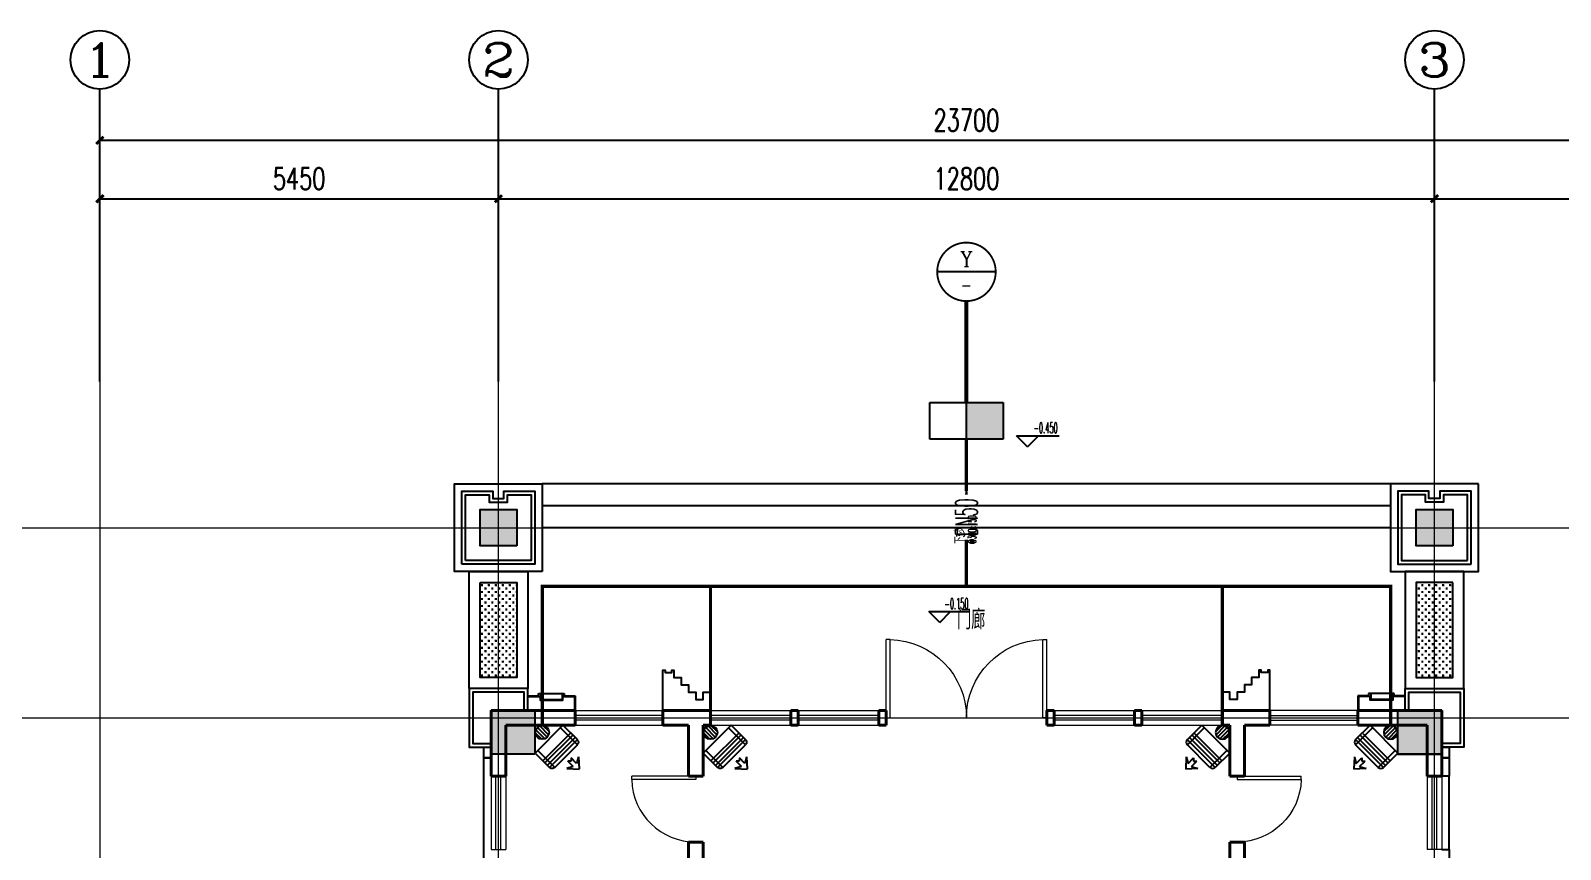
# Model space of a CAD drawing. Extents: x 1596975 to 1739683, y 860327 to 1295531.
# Drawn here: x 1660211 to 1681130, y 1154328 to 1165528 of the extents above; entities that cross this region are included whole.
import ezdxf
from ezdxf.enums import TextEntityAlignment as Align

# ---------------------------------------------------------------- set-up
doc = ezdxf.new("R2010")
doc.units = 0
doc.header["$LTSCALE"] = 1000
doc.header["$MEASUREMENT"] = 0
doc.linetypes.add('ACAD_ISO10W100', pattern=[18.5, 12, -3, 0.5, -3])
doc.linetypes.add('DOTE', pattern=[2.42, 2, -0.2, 0.02, -0.2])
for name, color, linetype in [('A-AC', 8, 'Continuous'), ('A-EQPM-MECH', 191, 'Continuous'), ('AXIS', 3, 'Continuous'), ('AXIS_TEXT', 4, 'Continuous'), ('C-AXIS(轴号)', 3, 'Continuous'), ('C-AXIS-T(字)', 7, 'Continuous'), ('COLUMN', 9, 'Continuous'), ('DIM_ELEV', 3, 'Continuous'), ('DIM_SYMB', 3, 'Continuous'), ('DIM_雨水', 3, 'Continuous'), ('EQUIP_地漏', 7, 'Continuous'), ('PIPE-凝结', 150, 'N'), ('PIPE-雨水', 4, 'Y'), ('PUB-HATCH', 8, 'Continuous'), ('PUB_TEXT', 4, 'Continuous'), ('TEXT_凝结', 7, 'Continuous'), ('TWT_雨水口', 4, 'Continuous'), ('一体板', 11, 'Continuous'), ('外包石材', 30, 'Continuous'), ('立面线', 40, 'Continuous'), ('立面线条', 41, 'Continuous'), ('花池', 74, 'Continuous'), ('金属', 26, 'Continuous')]:
    doc.layers.add(name, color=color, linetype=linetype)
for name, color, linetype, lineweight in [('DOTE', 19, 'DOTE', 9), ('PUB_HATCH', 8, 'Continuous', 9), ('WALL', 9, 'Continuous', 40), ('WINDOW', 8, 'Continuous', 15)]:
    doc.layers.add(name, color=color, linetype=linetype, lineweight=lineweight)
doc.styles.add('_TCH_AXIS', font='COMPLEX', dxfattribs={"bigfont": 'GBCBIG'})
doc.styles.add('_TCH_DIM', font='SIMPLEX.shx', dxfattribs={"width": 0.6, "oblique": 10, "bigfont": 'hztxt.shx'})
doc.styles.add('_TCH_DIM_T3', font='SIMPLEX', dxfattribs={"width": 0.705882, "bigfont": 'GBCBIG'})
doc.styles.add('_TWT_CIRCLE', font='COMPLEX', dxfattribs={"width": 1.1, "height": 3.5, "bigfont": 'HZTXT'})
doc.styles.add('_TWT_PIPEDN', font='SIMPLEX.shx', dxfattribs={"width": 0.6, "oblique": 10, "height": 3, "bigfont": 'HZTXT.shx'})
doc.styles.add('COMPLEX', font='COMPLEX')
doc.styles.get("Standard").update_dxf_attribs({"font": 'gbenor.shx', "bigfont": 'gbcbig.shx'})
doc.linetypes.add('N', pattern='A,3,-0.2,["N",Standard,S=0.25,R=0,X=-0.1,Y=-0.115],-0.2', length=3.4)
doc.linetypes.add('Y', pattern='A,2,-0.2,["Y",Standard,S=0.4,R=0,X=-0.1,Y=-0.115],-0.35', length=2.55)
doc.dimstyles.new('_TCH_ARCH&&100', dxfattribs={"dimtxt": 297.5, "dimasz": 100, "dimexe": 250, "dimexo": 300, "dimgap": 126.25, "dimtad": 1, "dimdec": 0, "dimzin": 0, "dimdsep": 46, "dimtxsty": '_TCH_DIM_T3', "dimblk": 'ARCHTICK', "dimcen": 0.09, "dimclrt": 7, "dimazin": 2, "dimtfac": 1, "dimtdec": 0, "dimtix": 1, "dimtmove": 2, "dimatfit": 3, "dimfxl": 0, "dimtolj": 1, "dimtzin": 0, "dimarcsym": 0})
pattern_1 = [(360, (1523877.63, 1031452.79), (47.625, 47.625), [23.8125, -71.4375]), (90, (1523889.537, 1031440.885), (-47.625, 47.625), [23.8125, -71.4375])]

# ---------------------------------------------------------------- blocks, each defined once
blk = doc.blocks.new('QER5Y5WE3')
for p, q in [((236, 408), (404, 419)), ((399, 251), (404, 419)), ((-194, 188), (-1, 388)), ((72, 389), (-156, 153)), ((292, -73), (-90, 296)), ((321, -43), (-61, 326)), ((360, -17), (-29, 359)), ((389, 14), (0, 389)), ((72, 389), (387, 86)), ((326, 383), (236, 408)), ((326, 383), (253, 308)), ((297, 307), (253, 308)), ((299, 264), (297, 307)), ((372, 340), (299, 264)), ((399, 251), (372, 340)), ((194, -188), (-194, 188)), ((387, 86), (159, -151)), ((388, 13), (194, -188))]:
    blk.add_line(p, q)
for centre, start, end in [((36, 352), 46.0154, 136.0154), ((351, 49), 316.0154, 46.0154)]:
    blk.add_arc(centre, 51.3, start, end)
blk = doc.blocks.new('_FZH')
blk.add_lwpolyline([(-0.5, -0.5), (0.5, -0.5), (0.5, 0.5), (-0.5, 0.5)], close=True)
at = {"layer": 'PUB_HATCH'}
blk.add_solid([(-0.5, -0.5), (0.5, -0.5), (-0.5, 0.5), (0.5, 0.5)], dxfattribs=at)
blk = doc.blocks.new('12412341231')
at = {"layer": 'COLUMN'}
for p, xscale, yscale, zscale in [((250, 13450), -500, 500.0000000000001, 500), ((13050, 13450), -500, 500.0000000000001, 500), ((450, 10650), -600, 600, 600), ((450, 10650), -600, 600, 600), ((12850, 10650), -600, 600, 600), ((12850, 10649), -600, 600, 600)]:
    blk.add_blockref('_FZH', p, dxfattribs=dict(at, xscale=xscale, yscale=yscale, zscale=zscale))
blk = doc.blocks.new('_ArchTick')
at = {"color": 0, "linetype": 'ByBlock', "const_width": 0.4}
blk.add_lwpolyline([(-0.5, -0.5), (0.5, 0.5)], dxfattribs=at)
blk = doc.blocks.new('*D52')
at = {"layer": 'AXIS', "color": 0, "lineweight": -2}
for p, q in [((1661158, 1161028), (1661158, 1164278)), ((1684858, 1161028), (1684858, 1164278)), ((1661158, 1164028), (1684858, 1164028))]:
    blk.add_line(p, q, dxfattribs=at)
at = {"layer": 'Defpoints', "color": 0}
for p in [(1684858, 1164028), (1661158, 1160728), (1684858, 1160728)]:
    blk.add_point(p, dxfattribs=at)
at = {"layer": 'AXIS', "color": 0, "lineweight": -2, "xscale": 100, "yscale": 100, "zscale": 100, "rotation": 180}
blk.add_blockref('_ArchTick', (1661158, 1164028), dxfattribs=at)
at = {"layer": 'AXIS', "color": 0, "lineweight": -2, "xscale": 100, "yscale": 100, "zscale": 100}
blk.add_blockref('_ArchTick', (1684858, 1164028), dxfattribs=at)
at = {"layer": 'AXIS', "color": 7, "insert": (1673008, 1164303), "char_height": 297.5, "attachment_point": 5, "style": '_TCH_DIM_T3'}
blk.add_mtext('\\A1;23700', dxfattribs=at)
blk = doc.blocks.new('*D53')
at = {"layer": 'AXIS', "color": 0, "lineweight": -2}
for p, q in [((1679408, 1161028), (1679408, 1163478)), ((1684858, 1161028), (1684858, 1163478)), ((1679408, 1163228), (1684858, 1163228))]:
    blk.add_line(p, q, dxfattribs=at)
at = {"layer": 'Defpoints', "color": 0}
for p in [(1684858, 1163228), (1679408, 1160728), (1684858, 1160728)]:
    blk.add_point(p, dxfattribs=at)
at = {"layer": 'AXIS', "color": 0, "lineweight": -2, "xscale": 100, "yscale": 100, "zscale": 100, "rotation": 180}
blk.add_blockref('_ArchTick', (1679408, 1163228), dxfattribs=at)
at = {"layer": 'AXIS', "color": 0, "lineweight": -2, "xscale": 100, "yscale": 100, "zscale": 100}
blk.add_blockref('_ArchTick', (1684858, 1163228), dxfattribs=at)
at = {"layer": 'AXIS', "color": 7, "insert": (1682133, 1163503), "char_height": 297.5, "attachment_point": 5, "style": '_TCH_DIM_T3'}
blk.add_mtext('\\A1;5450', dxfattribs=at)
blk = doc.blocks.new('*D54')
at = {"layer": 'AXIS', "color": 0, "lineweight": -2}
for p, q in [((1666608, 1161028), (1666608, 1163478)), ((1679408, 1161028), (1679408, 1163478)), ((1666608, 1163228), (1679408, 1163228))]:
    blk.add_line(p, q, dxfattribs=at)
at = {"layer": 'Defpoints', "color": 0}
for p in [(1679408, 1163228), (1666608, 1160728), (1679408, 1160728)]:
    blk.add_point(p, dxfattribs=at)
at = {"layer": 'AXIS', "color": 0, "lineweight": -2, "xscale": 100, "yscale": 100, "zscale": 100, "rotation": 180}
blk.add_blockref('_ArchTick', (1666608, 1163228), dxfattribs=at)
at = {"layer": 'AXIS', "color": 0, "lineweight": -2, "xscale": 100, "yscale": 100, "zscale": 100}
blk.add_blockref('_ArchTick', (1679408, 1163228), dxfattribs=at)
at = {"layer": 'AXIS', "color": 7, "insert": (1673008, 1163503), "char_height": 297.5, "attachment_point": 5, "style": '_TCH_DIM_T3'}
blk.add_mtext('\\A1;12800', dxfattribs=at)
blk = doc.blocks.new('*D55')
at = {"layer": 'AXIS', "color": 0, "lineweight": -2}
for p, q in [((1661158, 1161028), (1661158, 1163478)), ((1666608, 1161028), (1666608, 1163478)), ((1661158, 1163228), (1666608, 1163228))]:
    blk.add_line(p, q, dxfattribs=at)
at = {"layer": 'Defpoints', "color": 0}
for p in [(1666608, 1163228), (1661158, 1160728), (1666608, 1160728)]:
    blk.add_point(p, dxfattribs=at)
at = {"layer": 'AXIS', "color": 0, "lineweight": -2, "xscale": 100, "yscale": 100, "zscale": 100, "rotation": 180}
blk.add_blockref('_ArchTick', (1661158, 1163228), dxfattribs=at)
at = {"layer": 'AXIS', "color": 0, "lineweight": -2, "xscale": 100, "yscale": 100, "zscale": 100}
blk.add_blockref('_ArchTick', (1666608, 1163228), dxfattribs=at)
at = {"layer": 'AXIS', "color": 7, "insert": (1663883, 1163503), "char_height": 297.5, "attachment_point": 5, "style": '_TCH_DIM_T3'}
blk.add_mtext('\\A1;5450', dxfattribs=at)
blk = doc.blocks.new('$WINLIB2D$00000001')
at = {"color": 0}
for points in [[(-0.5, 0.5), (-0.5, -0.5)], [(-0.5, 0.5), (0.5, 0.5)], [(0.5, -0.5), (0.5, 0.5)], [(0.5, 0.167), (-0.5, 0.167)], [(0.5, -0.167), (-0.5, -0.167)], [(-0.5, -0.5), (0.5, -0.5)]]:
    blk.add_lwpolyline(points, dxfattribs=at)
blk = doc.blocks.new('$DorLib2D$00000002')
for p, q in [((-0.5, 0), (-0.5, 0.4875)), ((-0.475, 0.4875), (-0.5, 0.4875)), ((-0.475, 0), (-0.475, 0.4875)), ((0.475, 0), (0.475, 0.4875)), ((0.475, 0.4875), (0.5, 0.4875)), ((0.5, 0), (0.5, 0.4875)), ((-0.5, 0), (-0.475, 0)), ((0.5, 0), (0.475, 0))]:
    blk.add_line(p, q)
at = {"lineweight": 13}
for centre, start, end in [((-0.4875, 0), 0, 88.53072), ((0.4875, 0), 91.46928, 180)]:
    blk.add_arc(centre, 0.4875, start, end, dxfattribs=at)
blk = doc.blocks.new('$DorLib2D$00000001')
for p, q in [((0.45, 0.975), (0.5, 0.975)), ((0.45, 0), (0.45, 0.975)), ((0.5, 0), (0.5, 0.975)), ((0.5, 0), (0.45, 0))]:
    blk.add_line(p, q)
at = {"lineweight": 13}
blk.add_arc((0.475, 0), 0.975, 91.4693, 180, dxfattribs=at)
blk = doc.blocks.new('_AXISO')
blk.add_circle((0, 0), 0.5)
at = {"layer": 'AXIS_TEXT', "style": 'COMPLEX', "width": 1.041667}
blk.add_attdef('A', text='', height=0.56, dxfattribs=at).set_placement((-0.25, -0.28), (0.25, -0.28), align=Align.FIT)
blk = doc.blocks.new('$TwtSys$00000141')
for p, q in [((-94, 8), (-10, 92)), ((-94, 8), (-10, 92)), ((-87, -35), (35, 87)), ((-87, -35), (35, 87)), ((-66, -66), (66, 66)), ((-66, -66), (66, 66)), ((-32, -87), (88, 33)), ((-32, -87), (88, 33)), ((11, -92), (92, -11)), ((11, -92), (92, -11))]:
    blk.add_line(p, q)
blk.add_circle((0, 0), 94)
blk.add_circle((0, 0), 94)
blk = doc.blocks.new('$TwtSys$00000424')
for p, q in [((-500, 250), (500, 250)), ((-500, -250), (-500, 250)), ((0, -250), (0, 250)), ((500, 250), (500, -250)), ((500, -250), (-500, -250))]:
    blk.add_line(p, q)
blk.add_solid([(0, 250), (500, 250), (0, -250), (500, -250)])

msp = doc.modelspace()

# ---------------------------------------------------------------- hatches: boundary and pattern name
at = {"layer": 'PIPE-凝结'}
for points in [[(1667208, 1157928.4), (1667185.5, 1157928.4), (1667185.5, 1157950.9)], [(1667208, 1157928.4), (1667208, 1157950.9), (1667185.5, 1157950.9)], [(1678808, 1157928.4), (1678830.5, 1157928.4), (1678830.5, 1157950.9)], [(1678808, 1157928.4), (1678808, 1157950.9), (1678830.5, 1157950.9)]]:
    msp.add_hatch(color=256, dxfattribs=at).paths.add_polyline_path(points)
at = {"layer": '花池'}
h = msp.add_hatch(dxfattribs=at)
h.set_pattern_fill('CROSS', color=8, scale=30)
h.set_pattern_definition(pattern_1)
h.paths.add_polyline_path([(1666358, 1157978.6), (1666858, 1157978.6), (1666858, 1156678.6), (1666358, 1156678.6)])
h = msp.add_hatch(dxfattribs=at)
h.set_pattern_fill('CROSS', color=8, scale=30)
h.set_pattern_definition(pattern_1)
h.paths.add_polyline_path([(1679658, 1157978.6), (1679158, 1157978.6), (1679158, 1156678.6), (1679658, 1156678.6)])

# ---------------------------------------------------------------- linework, layer by layer
at = {"layer": 'A-EQPM-MECH', "color": 8}
for p, q in [((1678808, 1159328.6), (1667208, 1159328.6)), ((1678808, 1159028.6), (1667208, 1159028.6)), ((1678808, 1158728.6), (1667208, 1158728.6))]:
    msp.add_line(p, q, dxfattribs=at)
at = {"layer": 'C-AXIS(轴号)'}
for p, q in [((1661158, 1160728.4), (1661158, 1164728.4)), ((1666608, 1160728.4), (1666608, 1164728.4)), ((1679408, 1160728.4), (1679408, 1164728.4))]:
    msp.add_line(p, q, dxfattribs=at)
at = {"layer": 'DIM_ELEV'}
for p, q in [((1673843.2, 1159834.9), (1673693.2, 1159984.9)), ((1673693.2, 1159984.9), (1674277.8, 1159984.9)), ((1673843.2, 1159834.9), (1673993.2, 1159984.9))]:
    msp.add_line(p, q, dxfattribs=at)
at = {"layer": 'DIM_ELEV', "color": 8}
for p, q in [((1672642.1, 1157430.9), (1672492.1, 1157580.9)), ((1672492.1, 1157580.9), (1673047, 1157580.9)), ((1672642.1, 1157430.9), (1672792.1, 1157580.9))]:
    msp.add_line(p, q, dxfattribs=at)
at = {"layer": 'DIM_SYMB', "color": 8}
msp.add_lwpolyline([(1673008, 1158508.3, 0, 0, 0), (1673008, 1159328.6, 0, 40, 0), (1673008, 1159178.6, 0, 0, 0)], format="xyseb", dxfattribs=at)
at = {"layer": 'DIM_雨水'}
msp.add_line((1673408, 1162228.4), (1672608, 1162228.4), dxfattribs=at)
at = {"layer": 'DIM_雨水', "const_width": 25}
msp.add_lwpolyline([(1673408, 1162228.4, 1), (1672608, 1162228.4, 1)], format="xyb", close=True, dxfattribs=at)
at = {"layer": 'DOTE', "linetype": 'ACAD_ISO10W100', "ltscale": 100}
for p, q in [((1661158, 1160728.4), (1661158, 1143028.8)), ((1666608, 1143028.8), (1666608, 1160728.4)), ((1679408, 1143028.8), (1679408, 1160728.4)), ((1659158, 1158728.4), (1686858, 1158728.4)), ((1659158, 1156128.4), (1686858, 1156128.4))]:
    msp.add_line(p, q, dxfattribs=at)
at = {"layer": 'PIPE-凝结', "const_width": 45}
for points in [[(1673008, 1159940.3), (1673008, 1159231.1)], [(1673008, 1158567.1), (1673008, 1157928.4)], [(1667208, 1156022.4), (1667208, 1157928.4)], [(1667208, 1157928.4), (1669508, 1157928.4)], [(1669508, 1156022.4), (1669508, 1157928.4)], [(1669508, 1157928.4), (1673008, 1157928.4)], [(1673008, 1157928.4), (1676508, 1157928.4)], [(1676508, 1156022.4), (1676508, 1157928.4)], [(1676508, 1157928.4), (1678808, 1157928.4)], [(1678808, 1156022.4), (1678808, 1157928.4)]]:
    msp.add_lwpolyline(points, dxfattribs=at)
at = {"layer": 'PIPE-雨水', "const_width": 55}
msp.add_lwpolyline([(1673008, 1160440.3), (1673008, 1161828.4)], dxfattribs=at)
at = {"layer": 'PUB-HATCH', "color": 8}
msp.add_lwpolyline([(1679608, 1154328.2), (1679608, 1155329.3)], dxfattribs=at)
at = {"layer": 'WALL', "color": 8}
for p, q in [((1667658, 1156228.4), (1666508, 1156228.4)), ((1666508, 1156228.4), (1666508, 1155328.2)), ((1667658, 1156028.4), (1667658, 1156228.4)), ((1669308, 1156228.4), (1668858, 1156228.4)), ((1668858, 1156228.4), (1668858, 1156028.4)), ((1669508, 1156228.4), (1669308, 1156228.4)), ((1669508, 1156028.4), (1669508, 1156228.4)), ((1670708, 1156228.4), (1670608, 1156228.4)), ((1670608, 1156228.4), (1670608, 1156028.4)), ((1670708, 1156028.4), (1670708, 1156228.4)), ((1671908, 1156228.4), (1671808, 1156228.4)), ((1671808, 1156228.4), (1671808, 1156028.4)), ((1671908, 1156028.4), (1671908, 1156228.4)), ((1674208, 1156228.4), (1674108, 1156228.4)), ((1674108, 1156228.4), (1674108, 1156028.4)), ((1674208, 1156028.4), (1674208, 1156228.4)), ((1675408, 1156228.4), (1675308, 1156228.4)), ((1675308, 1156228.4), (1675308, 1156028.4)), ((1675408, 1156028.4), (1675408, 1156228.4)), ((1676708, 1156228.4), (1676508, 1156228.4)), ((1676508, 1156228.4), (1676508, 1156028.4)), ((1677158, 1156228.4), (1676708, 1156228.4)), ((1677158, 1156028.4), (1677158, 1156228.4)), ((1679508, 1156228.4), (1678358, 1156228.4)), ((1678358, 1156228.4), (1678358, 1156028.4)), ((1679508, 1155328.2), (1679508, 1156228.4)), ((1666708, 1156028.4), (1667658, 1156028.4)), ((1666708, 1155328.2), (1666708, 1156028.4)), ((1668858, 1156028.4), (1669208, 1156028.4)), ((1669208, 1156028.4), (1669208, 1155328.4)), ((1669408, 1156028.4), (1669508, 1156028.4)), ((1669408, 1155328.4), (1669408, 1156028.4)), ((1670608, 1156028.4), (1670708, 1156028.4)), ((1671808, 1156028.4), (1671908, 1156028.4)), ((1674108, 1156028.4), (1674208, 1156028.4)), ((1675308, 1156028.4), (1675408, 1156028.4)), ((1676508, 1156028.4), (1676608, 1156028.4)), ((1676608, 1156028.4), (1676608, 1155328.4)), ((1676808, 1155328.4), (1676808, 1156028.4)), ((1676808, 1156028.4), (1677158, 1156028.4)), ((1678358, 1156028.4), (1679308, 1156028.4)), ((1679308, 1156028.4), (1679308, 1155328.2)), ((1666508, 1155328.2), (1666708, 1155328.2)), ((1669208, 1155328.4), (1669408, 1155328.4)), ((1676608, 1155328.4), (1676808, 1155328.4)), ((1679308, 1155328.2), (1679508, 1155328.2)), ((1669408, 1154428.4), (1669208, 1154428.4)), ((1669208, 1154428.4), (1669208, 1150828.8)), ((1669408, 1150728.8), (1669408, 1154428.4)), ((1676808, 1154428.4), (1676608, 1154428.4)), ((1676608, 1154428.4), (1676608, 1150728.8)), ((1676808, 1150828.8), (1676808, 1154428.4))]:
    msp.add_line(p, q, dxfattribs=at)
at = {"layer": '一体板', "color": 8}
for points in [[(1666508, 1153428.7), (1666408, 1153428.7), (1666408, 1155578.7), (1666508, 1155578.7)], [(1679508, 1155578.7), (1679608, 1155578.7), (1679608, 1155329.3), (1679508, 1155329.3)], [(1679508, 1154328.2), (1679608, 1154328.2), (1679608, 1153428.7), (1679508, 1153428.7)]]:
    msp.add_lwpolyline(points, dxfattribs=at)
at = {"layer": '外包石材', "color": 8}
for points in [[(1666108, 1158228.7), (1666108, 1159228.7), (1666533, 1159228.7), (1666533, 1159128.7), (1666683, 1159128.7), (1666683, 1159228.7), (1667108, 1159228.7), (1667108, 1158228.7)], [(1666158, 1158278.7), (1666158, 1159178.7), (1666483, 1159178.7), (1666483, 1159078.7), (1666733, 1159078.7), (1666733, 1159178.7), (1667058, 1159178.7), (1667058, 1158278.7)], [(1679908, 1158228.7), (1679908, 1159228.7), (1679483, 1159228.7), (1679483, 1159128.7), (1679333, 1159128.7), (1679333, 1159228.7), (1678908, 1159228.7), (1678908, 1158228.7)], [(1679858, 1158278.7), (1679858, 1159178.7), (1679533, 1159178.7), (1679533, 1159078.7), (1679283, 1159078.7), (1679283, 1159178.7), (1678958, 1159178.7), (1678958, 1158278.7)]]:
    msp.add_lwpolyline(points, close=True, dxfattribs=at)
for points in [[(1667008, 1156228.7), (1667008, 1156528.7), (1666208, 1156528.7), (1666208, 1155728.7), (1666508, 1155728.7)], [(1666958, 1156228.7), (1666958, 1156478.7), (1666258, 1156478.7), (1666258, 1155778.7), (1666508, 1155778.7)], [(1679008, 1156228.7), (1679008, 1156528.7), (1679808, 1156528.7), (1679808, 1155728.7), (1679508, 1155728.7)], [(1679058, 1156228.7), (1679058, 1156478.7), (1679758, 1156478.7), (1679758, 1155778.7), (1679508, 1155778.7)]]:
    msp.add_lwpolyline(points, dxfattribs=at)
at = {"layer": '立面线', "color": 8}
for points in [[(1667208, 1158128.6), (1666008, 1158128.6), (1666008, 1159328.6), (1667208, 1159328.6)], [(1680008, 1159328.6), (1678808, 1159328.6), (1678808, 1158128.6), (1680008, 1158128.6)]]:
    msp.add_lwpolyline(points, close=True, dxfattribs=at)
at = {"layer": '立面线条', "color": 8}
for points in [[(1666408, 1155728.7), (1666508, 1155728.7), (1666508, 1155578.7), (1666408, 1155578.7)], [(1679508, 1155728.7), (1679608, 1155728.7), (1679608, 1155578.7), (1679508, 1155578.7)]]:
    msp.add_lwpolyline(points, close=True, dxfattribs=at)
at = {"layer": '花池', "color": 8}
for points in [[(1666208, 1158128.6), (1667008, 1158128.6), (1667008, 1156528.6), (1666208, 1156528.6)], [(1679808, 1158128.6), (1679008, 1158128.6), (1679008, 1156528.6), (1679808, 1156528.6)], [(1666358, 1157978.6), (1666858, 1157978.6), (1666858, 1156678.6), (1666358, 1156678.6)], [(1679658, 1157978.6), (1679158, 1157978.6), (1679158, 1156678.6), (1679658, 1156678.6)]]:
    msp.add_lwpolyline(points, close=True, dxfattribs=at)
at = {"layer": '金属', "color": 8}
for p, q in [((1667158, 1156428.7), (1667158, 1156458.7)), ((1667158, 1156458.7), (1667508, 1156458.7)), ((1667188, 1156378.7), (1667188, 1156458.7)), ((1667478, 1156458.7), (1667478, 1156378.7)), ((1667508, 1156458.7), (1667508, 1156428.7)), ((1667508, 1156428.7), (1667658, 1156428.7)), ((1667658, 1156428.7), (1667658, 1156228.7)), ((1678508, 1156428.7), (1678358, 1156428.7)), ((1678358, 1156428.7), (1678358, 1156228.7)), ((1678858, 1156458.7), (1678508, 1156458.7)), ((1678508, 1156458.7), (1678508, 1156428.7)), ((1678538, 1156458.7), (1678538, 1156378.7)), ((1678828, 1156378.7), (1678828, 1156458.7)), ((1678858, 1156428.7), (1678858, 1156458.7)), ((1667188, 1156378.7), (1667478, 1156378.7)), ((1678828, 1156378.7), (1678538, 1156378.7))]:
    msp.add_line(p, q, dxfattribs=at)
for points in [[(1668858, 1156228.7), (1668858, 1156778.7), (1668888, 1156778.7), (1668888, 1156748.7), (1668978, 1156748.7), (1668978, 1156778.7), (1669008, 1156778.7), (1669008, 1156678.7), (1669108, 1156678.7), (1669108, 1156578.7), (1669208, 1156578.7), (1669208, 1156478.7), (1669308, 1156478.7), (1669308, 1156378.7), (1669408, 1156378.7), (1669408, 1156478.7), (1669508, 1156478.7), (1669508, 1156228.7)], [(1677158, 1156228.7), (1677158, 1156778.7), (1677128, 1156778.7), (1677128, 1156748.7), (1677038, 1156748.7), (1677038, 1156778.7), (1677008, 1156778.7), (1677008, 1156678.7), (1676908, 1156678.7), (1676908, 1156578.7), (1676808, 1156578.7), (1676808, 1156478.7), (1676708, 1156478.7), (1676708, 1156378.7), (1676608, 1156378.7), (1676608, 1156478.7), (1676508, 1156478.7), (1676508, 1156228.7)], [(1667008, 1156428.7), (1667158, 1156428.7)], [(1667008, 1156418.7), (1667178, 1156418.7), (1667178, 1156368.7), (1667488, 1156368.7), (1667488, 1156418.7), (1667648, 1156418.7), (1667648, 1156228.7)], [(1679008, 1156418.7), (1678838, 1156418.7), (1678838, 1156368.7), (1678528, 1156368.7), (1678528, 1156418.7), (1678368, 1156418.7), (1678368, 1156228.7)], [(1679008, 1156428.7), (1678858, 1156428.7)]]:
    msp.add_lwpolyline(points, dxfattribs=at)

# ---------------------------------------------------------------- block references
at = {"layer": 'A-AC', "color": 8, "linetype": 'ByBlock', "xscale": -1, "rotation": 181.0153936611568}
for p in [(1667298.9, 1155837.5), (1669598.9, 1155837.5)]:
    msp.add_blockref('QER5Y5WE3', p, dxfattribs=at)
at = {"layer": 'A-AC', "color": 8, "linetype": 'ByBlock', "rotation": 178.9846063388432}
for p in [(1676417.1, 1155837.5), (1678717.1, 1155837.5)]:
    msp.add_blockref('QER5Y5WE3', p, dxfattribs=at)
at = {"layer": 'C-AXIS(轴号)'}
ref = msp.add_blockref('_AXISO', (1661158, 1165128.4), dxfattribs=dict(at, xscale=800, yscale=800, zscale=800))
ref.add_attrib('A', '1', dxfattribs={"layer": 'C-AXIS-T(字)', "height": 452.5, "style": '_TCH_AXIS', "width": 2.333333}).set_placement((1660931.7, 1164902.1), (1661384.3, 1164902.1), align=Align.FIT)
ref = msp.add_blockref('_AXISO', (1666608, 1165128.4), dxfattribs=dict(at, xscale=800, yscale=800, zscale=800))
ref.add_attrib('A', '2', dxfattribs={"layer": 'C-AXIS-T(字)', "height": 452.5, "style": '_TCH_AXIS', "width": 1.5}).set_placement((1666381.7, 1164902.1), (1666834.3, 1164902.1), align=Align.FIT)
ref = msp.add_blockref('_AXISO', (1679408, 1165128.4), dxfattribs=dict(at, xscale=800, yscale=800, zscale=800))
ref.add_attrib('A', '3', dxfattribs={"layer": 'C-AXIS-T(字)', "height": 452.5, "style": '_TCH_AXIS', "width": 1.5}).set_placement((1679181.7, 1164902.1), (1679634.3, 1164902.1), align=Align.FIT)
at = {"layer": 'EQUIP_地漏', "rotation": 90}
for p in [(1667208, 1155928.4), (1669508, 1155928.4)]:
    msp.add_blockref('$TwtSys$00000141', p, dxfattribs=at)
at = {"layer": 'EQUIP_地漏', "yscale": -1, "rotation": 90}
for p in [(1676508, 1155928.4), (1678808, 1155928.4)]:
    msp.add_blockref('$TwtSys$00000141', p, dxfattribs=at)
at = {"layer": 'TWT_雨水口'}
msp.add_blockref('$TwtSys$00000424', (1673008, 1160190.3), dxfattribs=at)
at = {"layer": 'WALL', "color": 8}
msp.add_blockref('12412341231', (1666358, 1145278.9), dxfattribs=at)
at = {"layer": 'WINDOW'}
for name, p, xscale, yscale, zscale, rotation in [('$DorLib2D$00000002', (1673008, 1156128.4), -2200, 2200, -2200, 359.9999999999982), ('$WINLIB2D$00000001', (1670058, 1156128.4), 1100, -200, 1100, 359.9999999999982), ('$WINLIB2D$00000001', (1671258, 1156128.4), 1100, -200, 1100, 359.9999999999982), ('$WINLIB2D$00000001', (1674758, 1156128.4), 1100, -200, 1100, 359.9999999999982), ('$WINLIB2D$00000001', (1675958, 1156128.4), 1100, -200, 1100, 359.9999999999982), ('$WINLIB2D$00000001', (1666608, 1154828.2), -1000, -200, -1000, 90), ('$DorLib2D$00000001', (1669308, 1154878.4), -900, -900, -900, 270.0000000000051), ('$DorLib2D$00000001', (1676708, 1154878.4), -900, 900, -900, 270), ('$WINLIB2D$00000001', (1679408, 1154828.2), 1000, -200, 1000, 269.9999999999974)]:
    msp.add_blockref(name, p, dxfattribs=dict(at, xscale=xscale, yscale=yscale, zscale=zscale, rotation=rotation))
at = {"layer": 'WINDOW', "yscale": -200}
for p, xscale, zscale in [((1668258, 1156128.4), 1200, 1200), ((1677758, 1156128.4), -1200, -1200)]:
    msp.add_blockref('$WINLIB2D$00000001', p, dxfattribs=dict(at, xscale=xscale, zscale=zscale))

# ---------------------------------------------------------------- texts
at = {"layer": 'DIM_ELEV', "color": 8, "style": '_TCH_DIM', "width": 0.423529}
for s, p in [('-0.450', (1673925.8, 1160019.9)), ('-0.150', (1672707, 1157615.9))]:
    msp.add_text(s, height=148.75, dxfattribs=at).set_placement(p)
at = {"layer": 'DIM_SYMB', "color": 8, "style": '_TCH_DIM'}
for s, height, width, p in [('步', 125, 0.6, (1672983, 1158643.5)), ('@300x150', 106.25, 0.423529, (1673139.3, 1158508.3)), ('下', 125, 0.6, (1672983, 1158508.3)), ('3', 106.2, 0.423529, (1672983, 1158596.9))]:
    msp.add_text(s, height=height, rotation=90, dxfattribs=dict(at, width=width)).set_placement(p)
at = {"layer": 'DIM_雨水', "color": 7, "style": '_TWT_CIRCLE'}
msp.add_text('Y', height=203.9, dxfattribs=at).set_placement((1672922.6, 1162303.1), (1673093.4, 1162303.1), align=Align.FIT)
at = {"layer": 'DIM_雨水', "color": 7, "style": '_TWT_CIRCLE', "width": 0.777778}
msp.add_text('-', height=207, dxfattribs=at).set_placement((1672932.1, 1161947.1), (1673083.9, 1161947.1), align=Align.FIT)
at = {"layer": 'PUB_TEXT', "color": 8}
msp.add_text('门廊', height=270.07, dxfattribs=at).set_placement((1672878.1, 1157337.2))
at = {"layer": 'TEXT_凝结', "style": '_TWT_PIPEDN', "width": 0.48}
msp.add_text('DN50', height=300, rotation=90, dxfattribs=at).set_placement((1673158, 1158617.1))

# ---------------------------------------------------------------- dimensions: what is measured, and where the dimension line sits
at = {"layer": 'AXIS'}
for p1, p2, distance, picture, middle in [((1661158, 1160728.4), (1684858, 1160728.4), 3300, '*D52', (1673008, 1164303.4)), ((1661158, 1160728.4), (1666608, 1160728.4), 2500, '*D55', (1663883, 1163503.4)), ((1666608, 1160728.4), (1679408, 1160728.4), 2500, '*D54', (1673008, 1163503.4)), ((1679408, 1160728.4), (1684858, 1160728.4), 2500, '*D53', (1682133, 1163503.4))]:
    dim = msp.add_aligned_dim(p1=p1, p2=p2, distance=distance, dimstyle='_TCH_ARCH&&100', dxfattribs=at)
    dim.commit()
    dim.dimension.update_dxf_attribs({"geometry": picture, "text_midpoint": middle})

doc.saveas('drawing.dxf')
